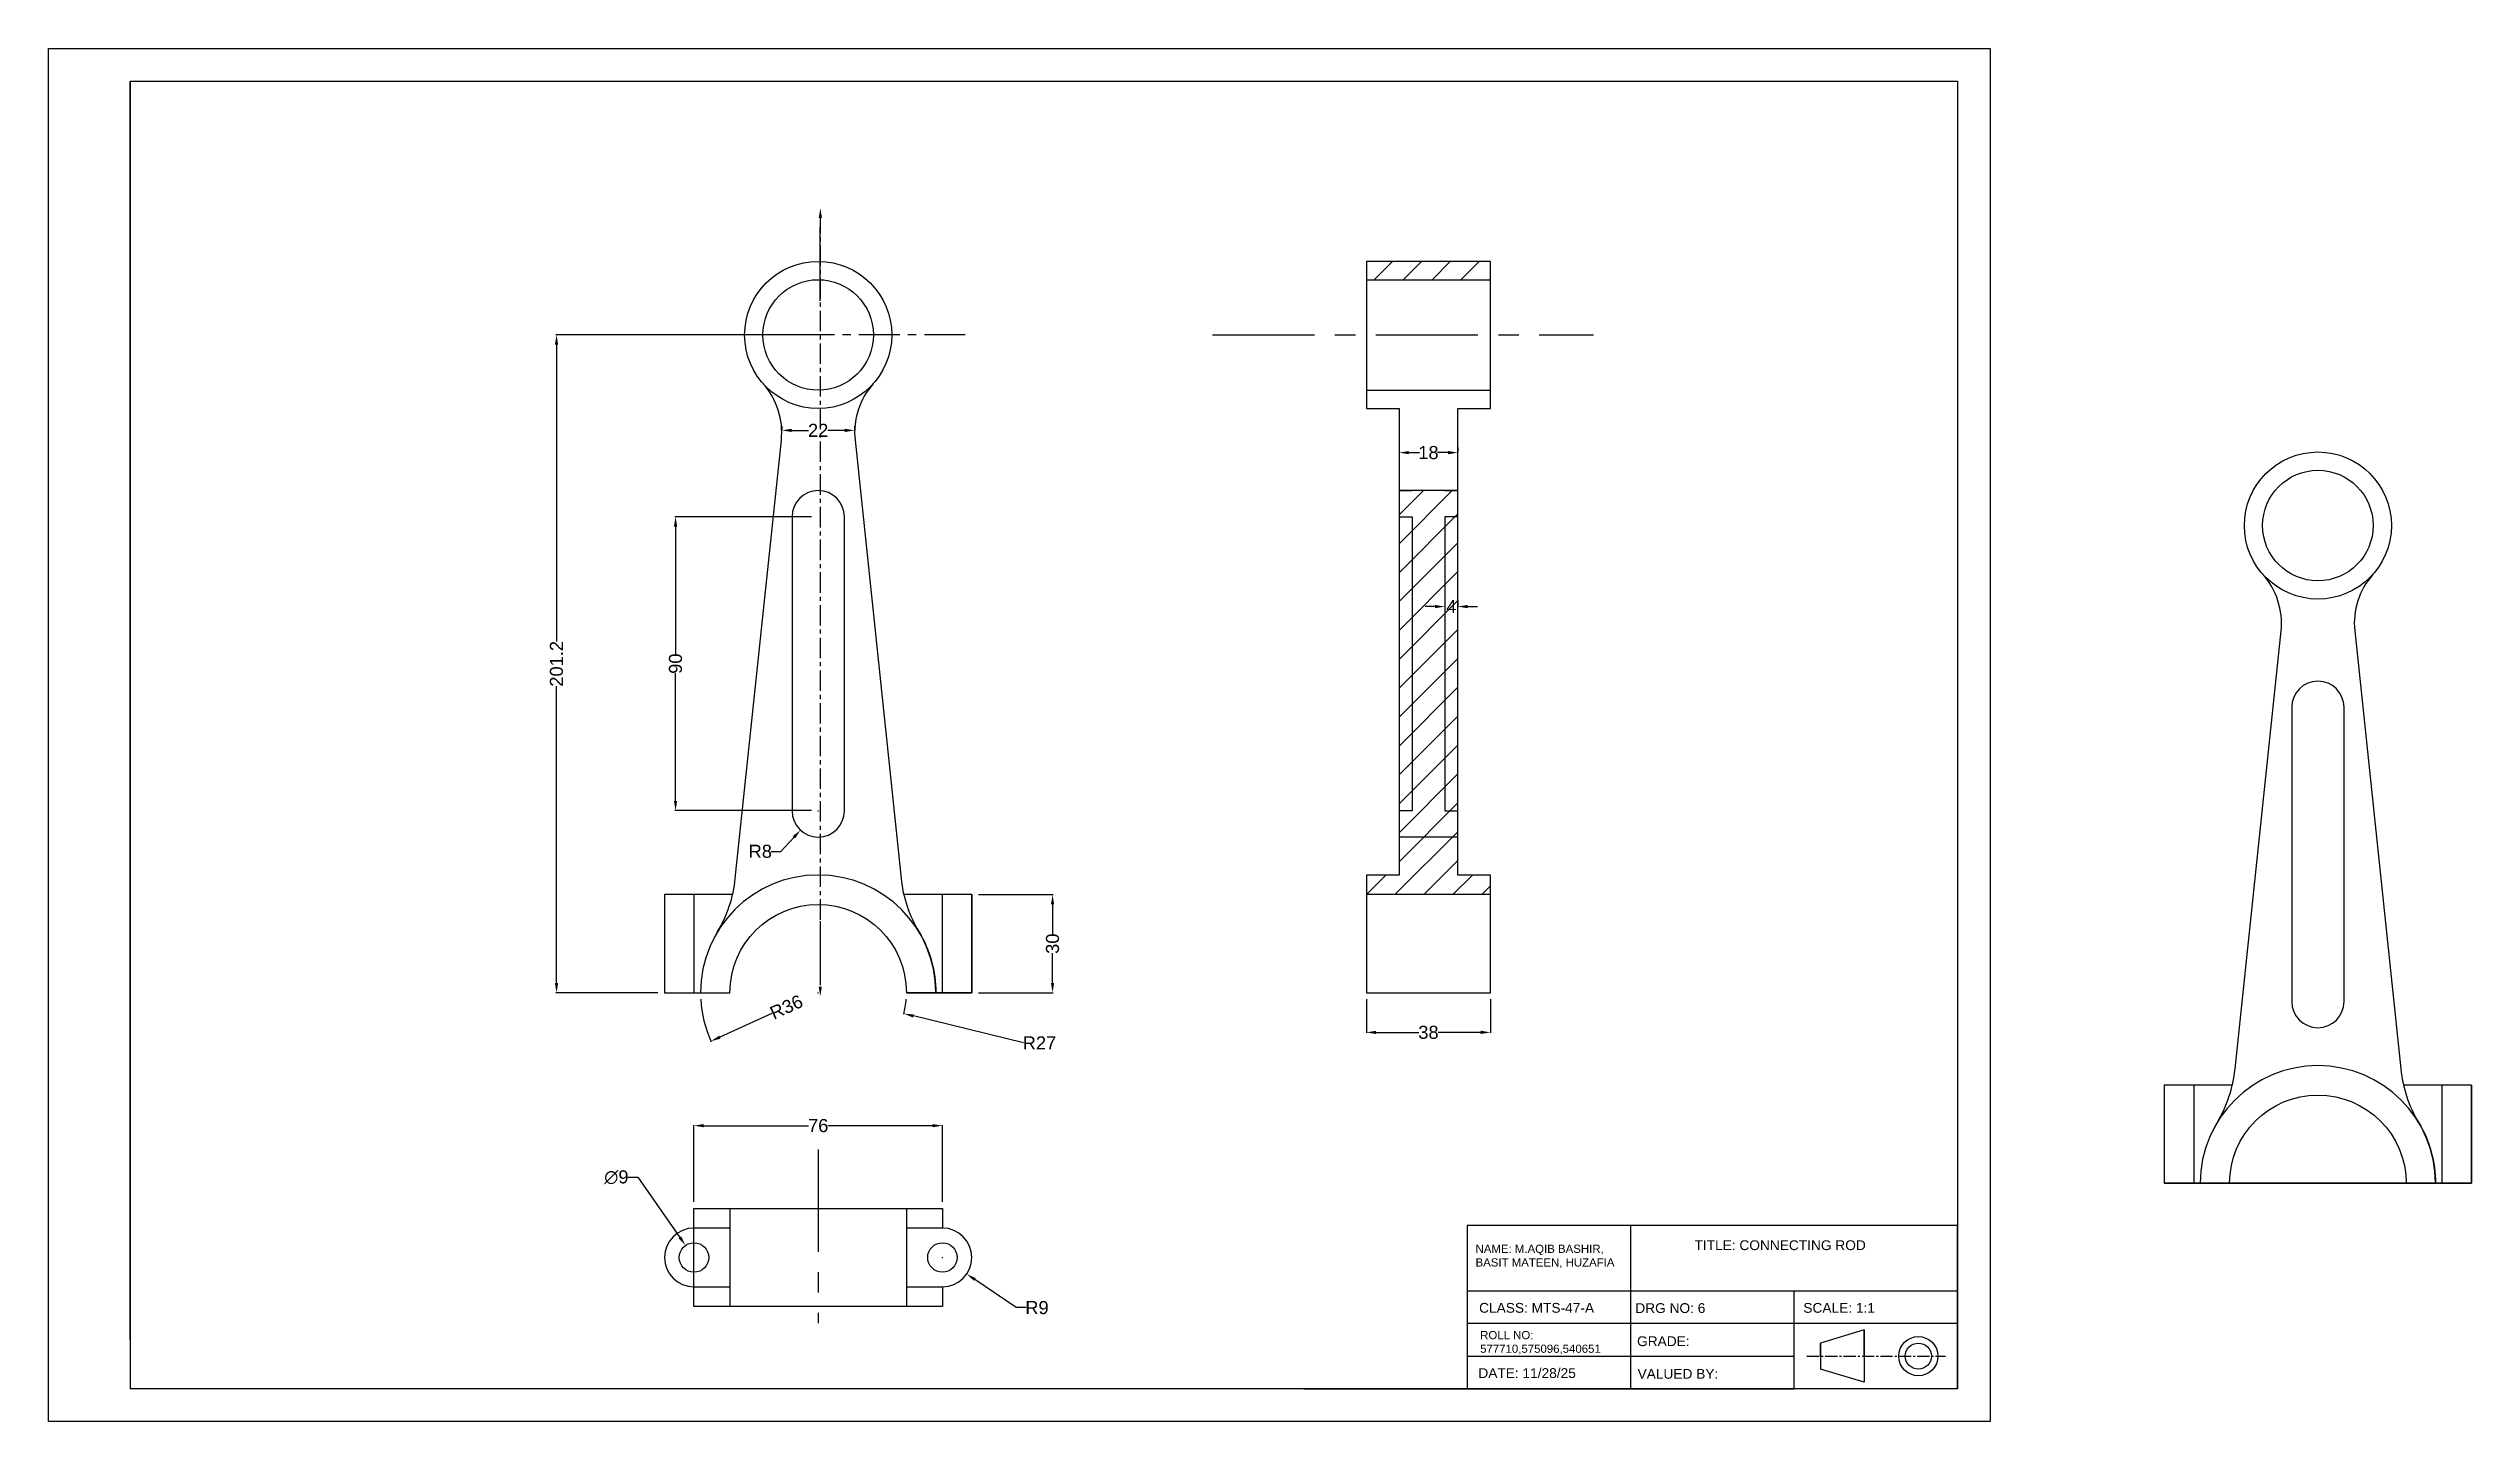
# Model space of a CAD drawing. Header units: millimetres. Extents: x 310 to 1051, y 460 to 880.
import ezdxf

# ---------------------------------------------------------------- set-up
doc = ezdxf.new("R2010")
doc.units = ezdxf.units.MM
doc.header["$LTSCALE"] = 5
doc.header["$MEASUREMENT"] = 0
doc.linetypes.add('CENTER', pattern=[2, 1.25, -0.25, 0.25, -0.25])
doc.linetypes.add('CENTER2', pattern=[1.125, 0.75, -0.125, 0.125, -0.125])
doc.layers.add('dimesnsions', color=130, linetype='Continuous')
doc.styles.get("Standard").update_dxf_attribs({"font": 'arial.ttf'})
doc.dimstyles.get("Standard").update_dxf_attribs({"dimtxt": 4, "dimasz": 3, "dimexe": 0.18, "dimexo": 2, "dimgap": 0.09, "dimtad": 0, "dimtoh": 1, "dimdec": 4, "dimdsep": 46, "dimtxsty": 'Standard', "dimcen": 0.09, "dimadec": 0, "dimazin": 0, "dimtfac": 1, "dimtdec": 4, "dimtofl": 0, "dimtmove": 0, "dimatfit": 3, "dimfxl": 1, "dimtolj": 1, "dimtzin": 0, "dimarcsym": 0})
pattern_1 = [(45, (400.8917, 0), (-4.419417, 4.419417), [])]

# ---------------------------------------------------------------- blocks, each defined once
blk = doc.blocks.new('*D1')
at = {"layer": 'Defpoints', "color": 0, "transparency": 16777216}
for p in [(583.59, 550.99), (507.59, 525.67), (583.59, 525.67)]:
    blk.add_point(p, dxfattribs=at)
at = {"layer": 'dimesnsions', "color": 0, "lineweight": -2, "transparency": 16777216}
for p, q in [((507.59, 527.67), (507.59, 551.17)), ((510.59, 550.99), (542.66, 550.99)), ((580.59, 550.99), (548.53, 550.99)), ((583.59, 527.67), (583.59, 551.17))]:
    blk.add_line(p, q, dxfattribs=at)
at = {"layer": 'dimesnsions', "color": 0, "transparency": 16777216}
for points in [[(510.59, 551.49), (510.59, 550.49), (507.59, 550.99)], [(580.59, 551.49), (580.59, 550.49), (583.59, 550.99)]]:
    blk.add_solid(points, dxfattribs=at)
at = {"layer": 'dimesnsions', "color": 0, "transparency": 16777216, "insert": (545.59, 550.99), "char_height": 4, "attachment_point": 5}
blk.add_mtext('\\A1;76', dxfattribs=at)
blk = doc.blocks.new('*D2')
at = {"layer": 'Defpoints', "color": 0, "transparency": 16777216}
for p in [(505.01, 514.36), (510.17, 506.99)]:
    blk.add_point(p, dxfattribs=at)
at = {"layer": 'dimesnsions', "color": 0, "lineweight": -2, "transparency": 16777216}
for p, q in [((487.43, 535.2), (490.43, 535.2)), ((490.43, 535.2), (503.29, 516.82)), ((507.5, 510.67), (507.68, 510.67)), ((507.59, 510.58), (507.59, 510.76))]:
    blk.add_line(p, q, dxfattribs=at)
at = {"layer": 'dimesnsions', "color": 0, "transparency": 16777216}
blk.add_solid([(503.7, 517.11), (502.88, 516.53), (505.01, 514.36)], dxfattribs=at)
at = {"layer": 'dimesnsions', "color": 0, "transparency": 16777216, "insert": (483.85, 535.2), "char_height": 4, "attachment_point": 5}
blk.add_mtext('\\A1;∅9', dxfattribs=at)
blk = doc.blocks.new('*D3')
at = {"layer": 'Defpoints', "color": 0, "transparency": 16777216}
for p in [(583.59, 510.67), (591.04, 505.62)]:
    blk.add_point(p, dxfattribs=at)
at = {"layer": 'dimesnsions', "color": 0, "lineweight": -2, "transparency": 16777216}
for p, q in [((583.5, 510.67), (583.68, 510.67)), ((583.59, 510.58), (583.59, 510.76)), ((606.2, 495.33), (593.52, 503.93)), ((609.2, 495.33), (606.2, 495.33))]:
    blk.add_line(p, q, dxfattribs=at)
at = {"layer": 'dimesnsions', "color": 0, "transparency": 16777216}
blk.add_solid([(593.8, 504.35), (593.24, 503.52), (591.04, 505.62)], dxfattribs=at)
at = {"layer": 'dimesnsions', "color": 0, "transparency": 16777216, "insert": (612.52, 495.33), "char_height": 4, "attachment_point": 5}
blk.add_mtext('\\A1;R9', dxfattribs=at)
blk = doc.blocks.new('*D4')
at = {"layer": 'Defpoints', "color": 0, "ltscale": 5, "transparency": 16777216}
for p in [(545.59, 591.66), (571.82, 585.25)]:
    blk.add_point(p, dxfattribs=at)
at = {"layer": 'dimesnsions', "color": 0, "lineweight": -2, "ltscale": 5, "transparency": 16777216}
for p, q in [((545.5, 591.66), (545.68, 591.66)), ((545.59, 591.57), (545.59, 591.75)), ((608.42, 576.3), (574.73, 584.54))]:
    blk.add_line(p, q, dxfattribs=at)
blk.add_arc((545.59, 591.66), 27, 345.87996, 355.75587, dxfattribs=at)
at = {"layer": 'dimesnsions', "color": 0, "ltscale": 5, "transparency": 16777216}
blk.add_solid([(574.85, 585.02), (574.62, 584.05), (571.82, 585.25)], dxfattribs=at)
at = {"layer": 'dimesnsions', "color": 0, "ltscale": 5, "transparency": 16777216, "insert": (613.28, 576.3), "char_height": 4, "attachment_point": 5}
blk.add_mtext('\\A1;R27', dxfattribs=at)
blk = doc.blocks.new('*D5')
at = {"layer": 'Defpoints', "color": 0, "ltscale": 5, "transparency": 16777216}
for p in [(545.59, 591.66), (512.79, 576.83)]:
    blk.add_point(p, dxfattribs=at)
at = {"layer": 'dimesnsions', "color": 0, "lineweight": -2, "ltscale": 5, "transparency": 16777216}
blk.add_line((531.43, 585.26), (515.52, 578.07), dxfattribs=at)
blk.add_arc((545.59, 591.66), 36, 183.1831, 204.61635, dxfattribs=at)
at = {"layer": 'dimesnsions', "color": 0, "ltscale": 5, "transparency": 16777216}
blk.add_solid([(515.32, 578.52), (515.73, 577.61), (512.79, 576.83)], dxfattribs=at)
at = {"layer": 'dimesnsions', "color": 0, "ltscale": 5, "transparency": 16777216, "insert": (535.87, 587.27), "char_height": 4, "attachment_point": 5, "rotation": 24.32987}
blk.add_mtext('\\A1;R36', dxfattribs=at)
blk = doc.blocks.new('*D6')
at = {"layer": 'Defpoints', "color": 0, "ltscale": 5, "transparency": 16777216}
for p in [(592.59, 621.66), (617.29, 621.66), (592.59, 591.66)]:
    blk.add_point(p, dxfattribs=at)
at = {"layer": 'dimesnsions', "color": 0, "lineweight": -2, "ltscale": 5, "transparency": 16777216}
for p, q in [((594.59, 621.66), (617.47, 621.66)), ((617.29, 618.66), (617.29, 609.61)), ((617.29, 594.66), (617.29, 603.72)), ((594.59, 591.66), (617.47, 591.66))]:
    blk.add_line(p, q, dxfattribs=at)
at = {"layer": 'dimesnsions', "color": 0, "ltscale": 5, "transparency": 16777216}
for points in [[(616.79, 618.66), (617.79, 618.66), (617.29, 621.66)], [(616.79, 594.66), (617.79, 594.66), (617.29, 591.66)]]:
    blk.add_solid(points, dxfattribs=at)
at = {"layer": 'dimesnsions', "color": 0, "ltscale": 5, "transparency": 16777216, "insert": (617.29, 606.66), "char_height": 4, "attachment_point": 5, "rotation": 90}
blk.add_mtext('\\A1;30', dxfattribs=at)
blk = doc.blocks.new('*D7')
at = {"layer": 'Defpoints', "color": 0, "ltscale": 5, "transparency": 16777216}
for p in [(545.59, 792.86), (465.55, 591.66), (498.59, 591.66)]:
    blk.add_point(p, dxfattribs=at)
at = {"layer": 'dimesnsions', "color": 0, "lineweight": -2, "ltscale": 5, "transparency": 16777216}
for p, q in [((543.59, 792.86), (465.37, 792.86)), ((465.55, 789.86), (465.55, 699.12)), ((465.55, 594.66), (465.55, 685.41)), ((496.59, 591.66), (465.37, 591.66))]:
    blk.add_line(p, q, dxfattribs=at)
at = {"layer": 'dimesnsions', "color": 0, "ltscale": 5, "transparency": 16777216}
for points in [[(465.05, 789.86), (466.05, 789.86), (465.55, 792.86)], [(465.05, 594.66), (466.05, 594.66), (465.55, 591.66)]]:
    blk.add_solid(points, dxfattribs=at)
at = {"layer": 'dimesnsions', "color": 0, "ltscale": 5, "transparency": 16777216, "insert": (465.55, 692.26), "char_height": 4, "attachment_point": 5, "rotation": 90}
blk.add_mtext('\\A1;201.2', dxfattribs=at)
blk = doc.blocks.new('*D8')
at = {"layer": 'Defpoints', "color": 0, "ltscale": 5, "transparency": 16777216}
for p in [(545.59, 647.26), (540.17, 641.38)]:
    blk.add_point(p, dxfattribs=at)
at = {"layer": 'dimesnsions', "color": 0, "lineweight": -2, "ltscale": 5, "transparency": 16777216}
for p, q in [((545.5, 647.26), (545.68, 647.26)), ((545.59, 647.17), (545.59, 647.35)), ((534.2, 634.89), (538.14, 639.17)), ((531.2, 634.89), (534.2, 634.89))]:
    blk.add_line(p, q, dxfattribs=at)
at = {"layer": 'dimesnsions', "color": 0, "ltscale": 5, "transparency": 16777216}
blk.add_solid([(537.77, 639.51), (538.51, 638.83), (540.17, 641.38)], dxfattribs=at)
at = {"layer": 'dimesnsions', "color": 0, "ltscale": 5, "transparency": 16777216, "insert": (527.88, 634.89), "char_height": 4, "attachment_point": 5}
blk.add_mtext('\\A1;R8', dxfattribs=at)
blk = doc.blocks.new('*D9')
at = {"layer": 'Defpoints', "color": 0, "ltscale": 5, "transparency": 16777216}
for p in [(556.74, 763.67), (534.45, 762.98), (556.74, 762.98)]:
    blk.add_point(p, dxfattribs=at)
at = {"layer": 'dimesnsions', "color": 0, "lineweight": -2, "ltscale": 5, "transparency": 16777216}
for p, q in [((534.45, 764.98), (534.45, 763.85)), ((537.45, 763.67), (542.62, 763.67)), ((553.74, 763.67), (548.56, 763.67)), ((556.74, 764.98), (556.74, 763.85))]:
    blk.add_line(p, q, dxfattribs=at)
at = {"layer": 'dimesnsions', "color": 0, "ltscale": 5, "transparency": 16777216}
for points in [[(537.45, 764.17), (537.45, 763.17), (534.45, 763.67)], [(553.74, 764.17), (553.74, 763.17), (556.74, 763.67)]]:
    blk.add_solid(points, dxfattribs=at)
at = {"layer": 'dimesnsions', "color": 0, "ltscale": 5, "transparency": 16777216, "insert": (545.59, 763.67), "char_height": 4, "attachment_point": 5}
blk.add_mtext('\\A1;22', dxfattribs=at)
blk = doc.blocks.new('*D10')
at = {"layer": 'Defpoints', "color": 0, "ltscale": 5, "transparency": 16777216}
for p in [(545.59, 737.26), (501.96, 647.35), (545.59, 647.35)]:
    blk.add_point(p, dxfattribs=at)
at = {"layer": 'dimesnsions', "color": 0, "lineweight": -2, "ltscale": 5, "transparency": 16777216}
for p, q in [((543.59, 737.26), (501.78, 737.26)), ((501.96, 734.26), (501.96, 695.26)), ((501.96, 650.35), (501.96, 689.36)), ((543.59, 647.35), (501.78, 647.35))]:
    blk.add_line(p, q, dxfattribs=at)
at = {"layer": 'dimesnsions', "color": 0, "ltscale": 5, "transparency": 16777216}
for points in [[(501.46, 734.26), (502.46, 734.26), (501.96, 737.26)], [(501.46, 650.35), (502.46, 650.35), (501.96, 647.35)]]:
    blk.add_solid(points, dxfattribs=at)
at = {"layer": 'dimesnsions', "color": 0, "ltscale": 5, "transparency": 16777216, "insert": (501.96, 692.31), "char_height": 4, "attachment_point": 5, "rotation": 90}
blk.add_mtext('\\A1;90', dxfattribs=at)
blk = doc.blocks.new('*D11')
at = {"layer": 'Defpoints', "color": 0, "ltscale": 5, "transparency": 16777216}
for p in [(723.27, 756.43), (741.27, 756.86), (741.27, 756.43)]:
    blk.add_point(p, dxfattribs=at)
at = {"layer": 'dimesnsions', "color": 0, "lineweight": -2, "ltscale": 5, "transparency": 16777216}
for p, q in [((723.27, 758.43), (723.27, 757.04)), ((726.27, 756.86), (729.5, 756.86)), ((738.27, 756.86), (735.05, 756.86)), ((741.27, 758.43), (741.27, 757.04))]:
    blk.add_line(p, q, dxfattribs=at)
at = {"layer": 'dimesnsions', "color": 0, "ltscale": 5, "transparency": 16777216}
for points in [[(726.27, 757.36), (726.27, 756.36), (723.27, 756.86)], [(738.27, 757.36), (738.27, 756.36), (741.27, 756.86)]]:
    blk.add_solid(points, dxfattribs=at)
at = {"layer": 'dimesnsions', "color": 0, "ltscale": 5, "transparency": 16777216, "insert": (732.27, 756.86), "char_height": 4, "attachment_point": 5}
blk.add_mtext('\\A1;18', dxfattribs=at)
blk = doc.blocks.new('*D12')
at = {"layer": 'Defpoints', "color": 0, "ltscale": 5, "transparency": 16777216}
for p in [(713.27, 591.66), (751.27, 591.66), (751.27, 579.53)]:
    blk.add_point(p, dxfattribs=at)
at = {"layer": 'dimesnsions', "color": 0, "lineweight": -2, "ltscale": 5, "transparency": 16777216}
for p, q in [((713.27, 589.66), (713.27, 579.35)), ((751.27, 589.66), (751.27, 579.35)), ((716.27, 579.53), (729.32, 579.53)), ((748.27, 579.53), (735.23, 579.53))]:
    blk.add_line(p, q, dxfattribs=at)
at = {"layer": 'dimesnsions', "color": 0, "ltscale": 5, "transparency": 16777216}
for points in [[(716.27, 580.03), (716.27, 579.03), (713.27, 579.53)], [(748.27, 580.03), (748.27, 579.03), (751.27, 579.53)]]:
    blk.add_solid(points, dxfattribs=at)
at = {"layer": 'dimesnsions', "color": 0, "ltscale": 5, "transparency": 16777216, "insert": (732.27, 579.53), "char_height": 4, "attachment_point": 5}
blk.add_mtext('\\A1;38', dxfattribs=at)
blk = doc.blocks.new('*D13')
at = {"layer": 'Defpoints', "color": 0, "ltscale": 5, "transparency": 16777216}
for p in [(737.27, 713.59), (741.27, 713.59), (737.27, 709.77)]:
    blk.add_point(p, dxfattribs=at)
at = {"layer": 'dimesnsions', "color": 0, "lineweight": -2, "ltscale": 5, "transparency": 16777216}
for p, q in [((737.27, 711.59), (737.27, 709.59)), ((741.27, 711.59), (741.27, 709.59)), ((734.27, 709.77), (731.27, 709.77)), ((744.27, 709.77), (747.27, 709.77))]:
    blk.add_line(p, q, dxfattribs=at)
at = {"layer": 'dimesnsions', "color": 0, "ltscale": 5, "transparency": 16777216}
for points in [[(734.27, 710.27), (734.27, 709.27), (737.27, 709.77)], [(744.27, 710.27), (744.27, 709.27), (741.27, 709.77)]]:
    blk.add_solid(points, dxfattribs=at)
at = {"layer": 'dimesnsions', "color": 0, "ltscale": 5, "transparency": 16777216, "insert": (739.27, 709.77), "char_height": 4, "attachment_point": 5}
blk.add_mtext('\\A1;4', dxfattribs=at)

msp = doc.modelspace()

# ---------------------------------------------------------------- hatches: boundary and pattern name
at = {"ltscale": 5}
h = msp.add_hatch(dxfattribs=at)
h.set_pattern_fill('ANSI31', color=256, scale=50)
h.set_pattern_definition(pattern_1)
h.paths.add_polyline_path([(751.27471, 815.363), (713.27471, 815.363), (713.27471, 809.763), (751.27471, 809.763)])
h = msp.add_hatch(dxfattribs=at)
h.set_pattern_fill('ANSI31', color=256, scale=50)
h.set_pattern_definition(pattern_1)
h.paths.add_polyline_path([(737.27471, 737.263), (741.27471, 737.263), (741.27471, 745.263), (737.27471, 745.263), (723.27471, 745.263), (723.27471, 737.263), (727.27471, 737.263), (727.27471, 647.263), (723.27471, 647.263), (723.27471, 639.28695), (741.27471, 639.28695), (741.27471, 647.263), (737.27471, 647.263)])
h.paths.add_polyline_path([(741.27471, 737.263), (737.27471, 737.263), (737.27471, 647.263), (741.27471, 647.263)], flags=17)
h.paths.add_polyline_path([(727.27471, 737.263), (723.27471, 737.263), (723.27471, 647.263), (727.27471, 647.263)], flags=17)
h.paths.add_polyline_path([(741.27471, 639.28695), (723.27471, 639.28695), (723.27471, 627.65768), (713.27471, 627.65768), (713.27471, 621.663), (751.27471, 621.663), (751.27471, 627.65768), (741.27471, 627.65768)])

# ---------------------------------------------------------------- linework, layer by layer
for p, q in [((335.13478, 855.49056), (335.13478, 870.49056)), ((335.13478, 870.49056), (335.13478, 470.49056)), ((507.59238, 621.663), (507.59238, 591.663)), ((583.59238, 591.663), (583.59238, 621.663)), ((966.3502, 563.35759), (966.3502, 533.35759)), ((1042.3502, 533.35759), (1042.3502, 563.35759)), ((518.59238, 525.6737), (518.59238, 495.6737)), ((572.59238, 525.6737), (572.59238, 495.6737)), ((865.60162, 488.49056), (852.19326, 484.49056)), ((852.19326, 480.49056), (852.19326, 484.49056)), ((852.19326, 484.49056), (852.19326, 476.49056)), ((865.60162, 480.49056), (865.60162, 488.49056)), ((865.60162, 488.49056), (865.60162, 472.49056)), ((865.60162, 472.49056), (852.19326, 476.49056))]:
    msp.add_line(p, q)
for p, q in [((713.27471, 809.763), (751.27471, 809.763)), ((713.27471, 775.97432), (751.27471, 775.97432)), ((741.27471, 639.28695), (723.27471, 639.28695))]:
    msp.add_line(p, q, dxfattribs=at)
at = {"ltscale": 5, "extrusion": (0, -1, 0)}
for p in [(966.3502, 533.35759, 38), (957.3502, 533.35759, 19)]:
    msp.add_line(p, (957.3502, 533.35759, 38), dxfattribs=at)
at = {"ltscale": 5, "extrusion": (0, -1, 6.12323e-17)}
for p, q in [((966.3502, 533.35759), (966.3502, 533.35759, 7.38105)), ((1042.3502, 533.35759, 7.38105), (1042.3502, 533.35759))]:
    msp.add_line(p, q, dxfattribs=at)
at = {"linetype": 'CENTER2'}
msp.add_line((848.02167, 480.49056), (890.44084, 480.49056), dxfattribs=at)
for points in [[(310.13478, 880.49056), (904.13478, 880.49056), (904.13478, 460.49056), (310.13478, 460.49056)], [(592.59238, 591.663), (572.59238, 591.663)], [(1051.3502, 533.35759), (1031.3502, 533.35759)]]:
    msp.add_lwpolyline(points, close=True)
for points in [[(335.13478, 870.49056), (894.13478, 870.49056), (894.13478, 470.49056), (335.13478, 470.49056)], [(335.13478, 485.49056), (335.13478, 855.49056)], [(592.59238, 621.663), (592.59238, 591.663), (592.59238, 621.663), (571.78868, 621.663)], [(1051.3502, 563.35759), (1051.3502, 533.35759), (1051.3502, 563.35759), (1030.5465, 563.35759)], [(583.59238, 501.6737), (583.59238, 495.6737), (507.59238, 495.6737), (507.59238, 525.6737), (545.59238, 525.6737), (583.59238, 525.6737), (583.59238, 519.6737)], [(894.13478, 470.49056), (894.13478, 520.49056), (744.13478, 520.49056)], [(894.13478, 520.49056), (744.13478, 520.49056), (744.13478, 470.49056), (794.13478, 470.49056), (794.13478, 520.49056)], [(744.13478, 520.49056), (744.13478, 500.49056), (892.04325, 500.49056), (894.13478, 500.49056), (894.13478, 490.49056), (744.13478, 490.49056), (744.13478, 480.49056), (844.13478, 480.49056)], [(844.13478, 520.49056), (794.13478, 520.49056)], [(894.13478, 470.49056), (844.13478, 470.49056), (844.13478, 500.49056)], [(694.13478, 470.49056), (844.13478, 470.49056)]]:
    msp.add_lwpolyline(points)
at = {"ltscale": 5}
for points in [[(751.27471, 621.663), (713.27471, 621.663), (713.27471, 591.663), (751.27471, 591.663), (751.27471, 621.663), (751.27471, 627.65768), (741.27471, 627.65768), (741.27471, 770.3715), (751.27471, 770.3715), (751.27471, 815.363), (713.27471, 815.363), (713.27471, 770.3715), (723.27471, 770.3715), (723.27471, 627.65768), (713.27471, 627.65768), (713.27471, 621.663)], [(737.27471, 745.263), (741.27471, 745.263), (723.27471, 745.263), (727.27471, 745.263)], [(723.27471, 737.263), (727.27471, 737.263), (727.27471, 647.263), (723.27471, 647.263)], [(741.27471, 737.263), (737.27471, 737.263), (737.27471, 647.263), (741.27471, 647.263)]]:
    msp.add_lwpolyline(points, dxfattribs=at)
for points in [[(562.41549, 777.92201, 0.21077412), (556.86185, 760.62913), (570.94417, 626.64479, 0.109595647), (576.4447, 610.21386, -0.136172364), (581.59238, 591.663, 1), (509.59238, 591.663)], [(514.74006, 610.21386, 0.109595647), (520.24058, 626.64479), (534.32291, 760.62913, 0.21077412), (528.76927, 777.92201)], [(1021.17331, 719.6166, 0.21077412), (1015.61967, 702.32372), (1029.702, 568.33938, 0.109595647), (1035.20252, 551.90845, -0.136172364), (1040.3502, 533.35759, 1), (968.3502, 533.35759)], [(973.49788, 551.90845, 0.109595647), (978.99841, 568.33938), (993.08073, 702.32372, 0.21077412), (987.52709, 719.6166)], [(519.39608, 621.663), (498.59238, 621.663), (498.59238, 591.663), (518.59238, 591.663, -1), (572.59238, 591.663)], [(978.1539, 563.35759), (957.3502, 563.35759), (957.3502, 533.35759), (977.3502, 533.35759, -1), (1031.3502, 533.35759)], [(518.59238, 519.6737), (507.59238, 519.6737, 1), (507.59238, 501.6737), (518.59238, 501.6737)], [(572.59238, 501.6737), (583.59238, 501.6737, 1), (583.59238, 519.6737), (572.59238, 519.6737)]]:
    msp.add_lwpolyline(points, format="xyb")
for points in [[(537.59238, 737.263), (537.59238, 647.263, 1), (553.59238, 647.263), (553.59238, 647.263), (553.59238, 737.263, 1)], [(996.3502, 678.95759), (996.3502, 588.95759, 1), (1012.3502, 588.95759), (1012.3502, 588.95759), (1012.3502, 678.95759, 1)]]:
    msp.add_lwpolyline(points, format="xyb", close=True)
at = {"ltscale": 5, "extrusion": (0, -1, 6.12323e-17), "elevation": -533.35759}
for points in [[(966.3502, 4), (966.3502, 7.38105, 0.341998713), (964.1002, 10.28579, -0.774596669), (964.1002, 27.71421, 0.341998713), (966.3502, 30.61895), (966.3502, 34)], [(1042.3502, 30.61895), (1042.3502, 34), (1042.3502, 38), (1042.3502, 30.61895, 0.341998713), (1044.6002, 27.71421, -0.774596669), (1044.6002, 10.28579, 0.341998713), (1042.3502, 7.38105), (1042.3502, 4)]]:
    msp.add_lwpolyline(points, format="xyb", dxfattribs=at)
at = {"extrusion": (0, -1, 6.12323e-17), "elevation": -533.35759}
msp.add_lwpolyline([(1042.3502, 0), (966.3502, 0)], close=True, dxfattribs=at)
at = {"ltscale": 5, "extrusion": (0, -1, 6.12323e-17), "elevation": -533.35759}
for points in [[(966.3502, 30.61895), (966.3502, 38), (1042.3502, 38)], [(977.3502, 38), (977.3502, 34), (977.3502, 4), (977.3502, 0)], [(1031.3502, 4), (1031.3502, 34), (1031.3502, 38), (1031.3502, 0)]]:
    msp.add_lwpolyline(points, dxfattribs=at)
for centre, radius in [((545.59238, 792.863), 22.5), ((545.59238, 792.863), 16.9), ((1004.3502, 734.55759), 22.5), ((1004.3502, 734.55759), 16.9), ((507.59238, 510.6737), 4.5), ((583.59238, 510.6737), 4.5), ((882.13071, 480.49056), 6), ((882.13071, 480.49056), 4)]:
    msp.add_circle(centre, radius)
at = {"extrusion": (0, -1, 6.12323e-17)}
for centre in [(966.3502, 19, -533.35759), (1042.3502, 19, -533.35759)]:
    msp.add_circle(centre, 4.5, dxfattribs=at)
at = {"layer": 'dimesnsions', "linetype": 'CENTER'}
msp.add_line((546.21094, 830.25089), (546.21094, 591.663), dxfattribs=at)
at = {"layer": 'dimesnsions', "ltscale": 5}
for p, q in [((546.21094, 803.32251), (546.21094, 825.78497)), ((546.21094, 613.56906), (546.21094, 595.22303))]:
    msp.add_line(p, q, dxfattribs=at)
at = {"layer": 'dimesnsions', "linetype": 'CENTER', "ltscale": 2}
msp.add_line((590.56433, 792.863), (507.8151, 792.863), dxfattribs=at)
at = {"layer": 'dimesnsions', "linetype": 'CENTER', "ltscale": 5}
for p, q in [((666.17552, 792.863), (782.7961, 792.863)), ((545.59238, 543.69466), (545.59238, 490.54834))]:
    msp.add_line(p, q, dxfattribs=at)
at = {"layer": 'dimesnsions', "ltscale": 5}
for points in [[(545.75903, 828.64287), (546.25903, 831.64287), (546.75903, 828.64287)], [(546.73678, 593.55537), (546.23678, 590.55537), (545.73678, 593.55537)]]:
    msp.add_solid(points, dxfattribs=at)

# ---------------------------------------------------------------- texts
at = {"attachment_point": 1}
for s, insert, char_height in [('NAME: M.AQIB BASHIR,  BASIT MATEEN, HUZAFIA', (746.68097, 514.58074), 2.5), ('TITLE: CONNECTING ROD', (813.6642, 515.9253), 3), ('CLASS: MTS-47-A', (747.77039, 496.76808), 3), ('DRG NO: 6', (795.55667, 496.68984), 3), ('SCALE: 1:1', (846.95418, 496.75723), 3), ('ROLL NO: 577710,575096,540651', (748.0843, 488.18523), 2.5), ('GRADE:', (796.0902, 486.55965), 3), ('DATE: 11/28/25', (747.53894, 476.81029), 3), ('VALUED BY:', (796.24264, 476.58179), 3)]:
    msp.add_mtext_dynamic_manual_height_columns(s, width=50, gutter_width=1, heights=[0], dxfattribs=dict(at, insert=insert, char_height=char_height))

# ---------------------------------------------------------------- dimensions: what is measured, and where the dimension line sits
at = {"layer": 'dimesnsions', "ltscale": 5}
for base, p1, p2, picture, middle in [((465.55343, 591.663), (545.59238, 792.863), (498.59238, 591.663), '*D7', (465.55343, 692.263)), ((617.29098, 621.663), (592.59238, 591.663), (592.59238, 621.663), '*D6', (617.29098, 606.663))]:
    dim = msp.add_linear_dim(base=base, p1=p1, p2=p2, angle=90, dimstyle='Standard', dxfattribs=at)
    dim.commit()
    dim.dimension.update_dxf_attribs({"geometry": picture, "text_midpoint": middle})
dim = msp.add_linear_dim(base=(556.73859, 763.67091), p1=(534.44616, 762.98103), p2=(556.73859, 762.98103), text='22', dimstyle='Standard', dxfattribs=at)
dim.commit()
dim.dimension.update_dxf_attribs({"geometry": '*D9', "text_midpoint": (545.59238, 763.67091)})
for base, p1, p2, picture, middle in [((741.27471, 756.85818), (723.27471, 756.43395), (741.27471, 756.43395), '*D11', (732.27471, 756.85818)), ((737.27471, 709.769), (741.27471, 713.58704), (737.27471, 713.58704), '*D13', (739.27471, 709.769)), ((751.27471, 579.53137), (713.27471, 591.663), (751.27471, 591.663), '*D12', (732.27471, 579.53137))]:
    dim = msp.add_linear_dim(base=base, p1=p1, p2=p2, dimstyle='Standard', dxfattribs=at)
    dim.commit()
    dim.dimension.update_dxf_attribs({"geometry": picture, "text_midpoint": middle})
dim = msp.add_linear_dim(base=(501.95923, 647.353), p1=(545.59238, 737.263), p2=(545.59238, 647.353), angle=90, text='90', dimstyle='Standard', dxfattribs=at)
dim.commit()
dim.dimension.update_dxf_attribs({"geometry": '*D10', "text_midpoint": (501.95923, 692.308)})
for center, mpoint, picture, middle in [((545.59238, 647.263), (540.17215, 641.37903), '*D8', (527.87868, 634.89362)), ((545.59238, 591.663), (512.78959, 576.83138), '*D5', (535.86772, 587.26604)), ((545.59238, 591.663), (571.81995, 585.25094), '*D4', (608.41538, 576.30417))]:
    dim = msp.add_radius_dim(center=center, mpoint=mpoint, dimstyle='Standard', dxfattribs=at)
    dim.commit()
    dim.dimension.update_dxf_attribs({"geometry": picture, "text_midpoint": middle, "dimtype": 164})
at = {"layer": 'dimesnsions'}
dim = msp.add_linear_dim(base=(583.59238, 550.99143), p1=(507.59238, 525.6737), p2=(583.59238, 525.6737), dimstyle='Standard', dxfattribs=at)
dim.commit()
dim.dimension.update_dxf_attribs({"geometry": '*D1', "text_midpoint": (545.59238, 550.99143)})
dim = msp.add_diameter_dim_2p(p1=(510.17255, 506.98687), p2=(505.01221, 514.36053), dimstyle='Standard', dxfattribs=at)
dim.commit()
dim.dimension.update_dxf_attribs({"geometry": '*D2', "text_midpoint": (483.84794, 535.1985), "dimtype": 163})
dim = msp.add_radius_dim(center=(583.59238, 510.6737), mpoint=(591.03892, 505.6191), dimstyle='Standard', dxfattribs=at)
dim.commit()
dim.dimension.update_dxf_attribs({"geometry": '*D3', "text_midpoint": (612.5169, 495.32954), "dimtype": 164})

doc.saveas('drawing.dxf')
